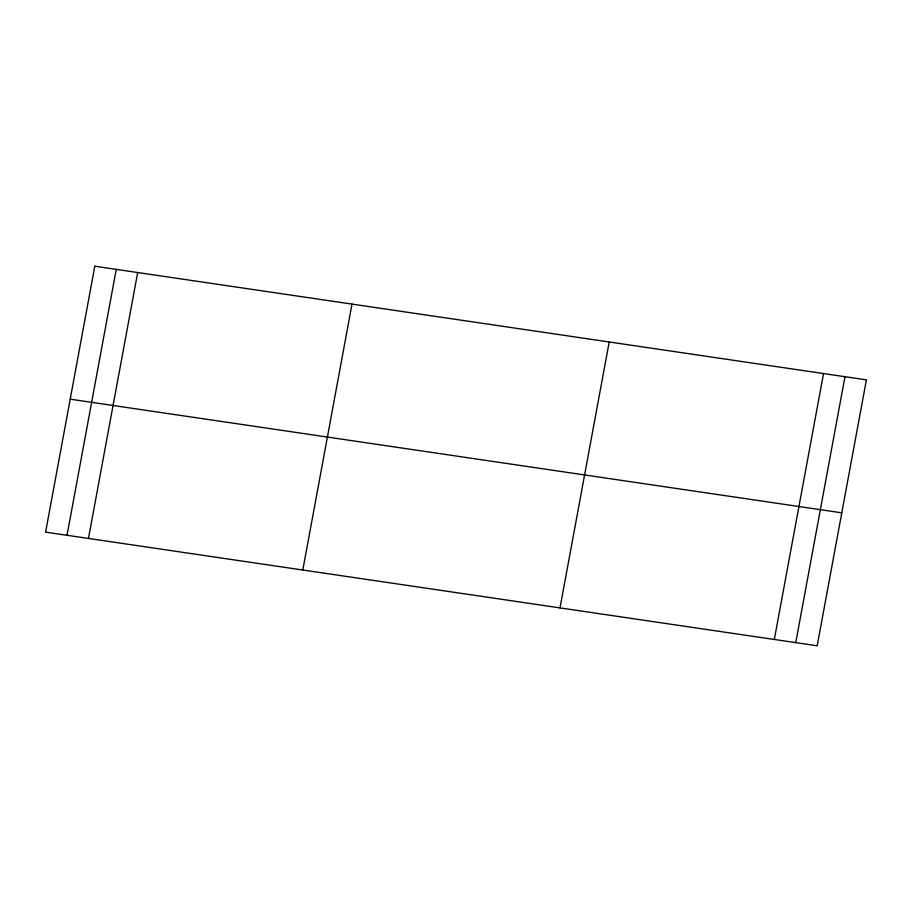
<?xml version="1.0" encoding="UTF-8"?>
<svg xmlns="http://www.w3.org/2000/svg" width="912" height="912" viewBox="0 0 912 912"><rect width="100%" height="100%" fill="white"/><g stroke="black" fill="none" stroke-linecap="round" stroke-linejoin="round"><path stroke-width="1.37" d="M67.032 535.287L116.246 269.371M88.464 538.445L137.678 272.528M302.795 570.023L352.009 304.095M559.991 607.905L609.205 341.977M774.322 639.472L823.536 373.555M795.754 642.629L844.968 376.713M70.213 399.171L841.787 512.829M94.814 266.213L45.6 532.129L817.186 645.787L866.4 379.871L94.814 266.213"/></g></svg>
